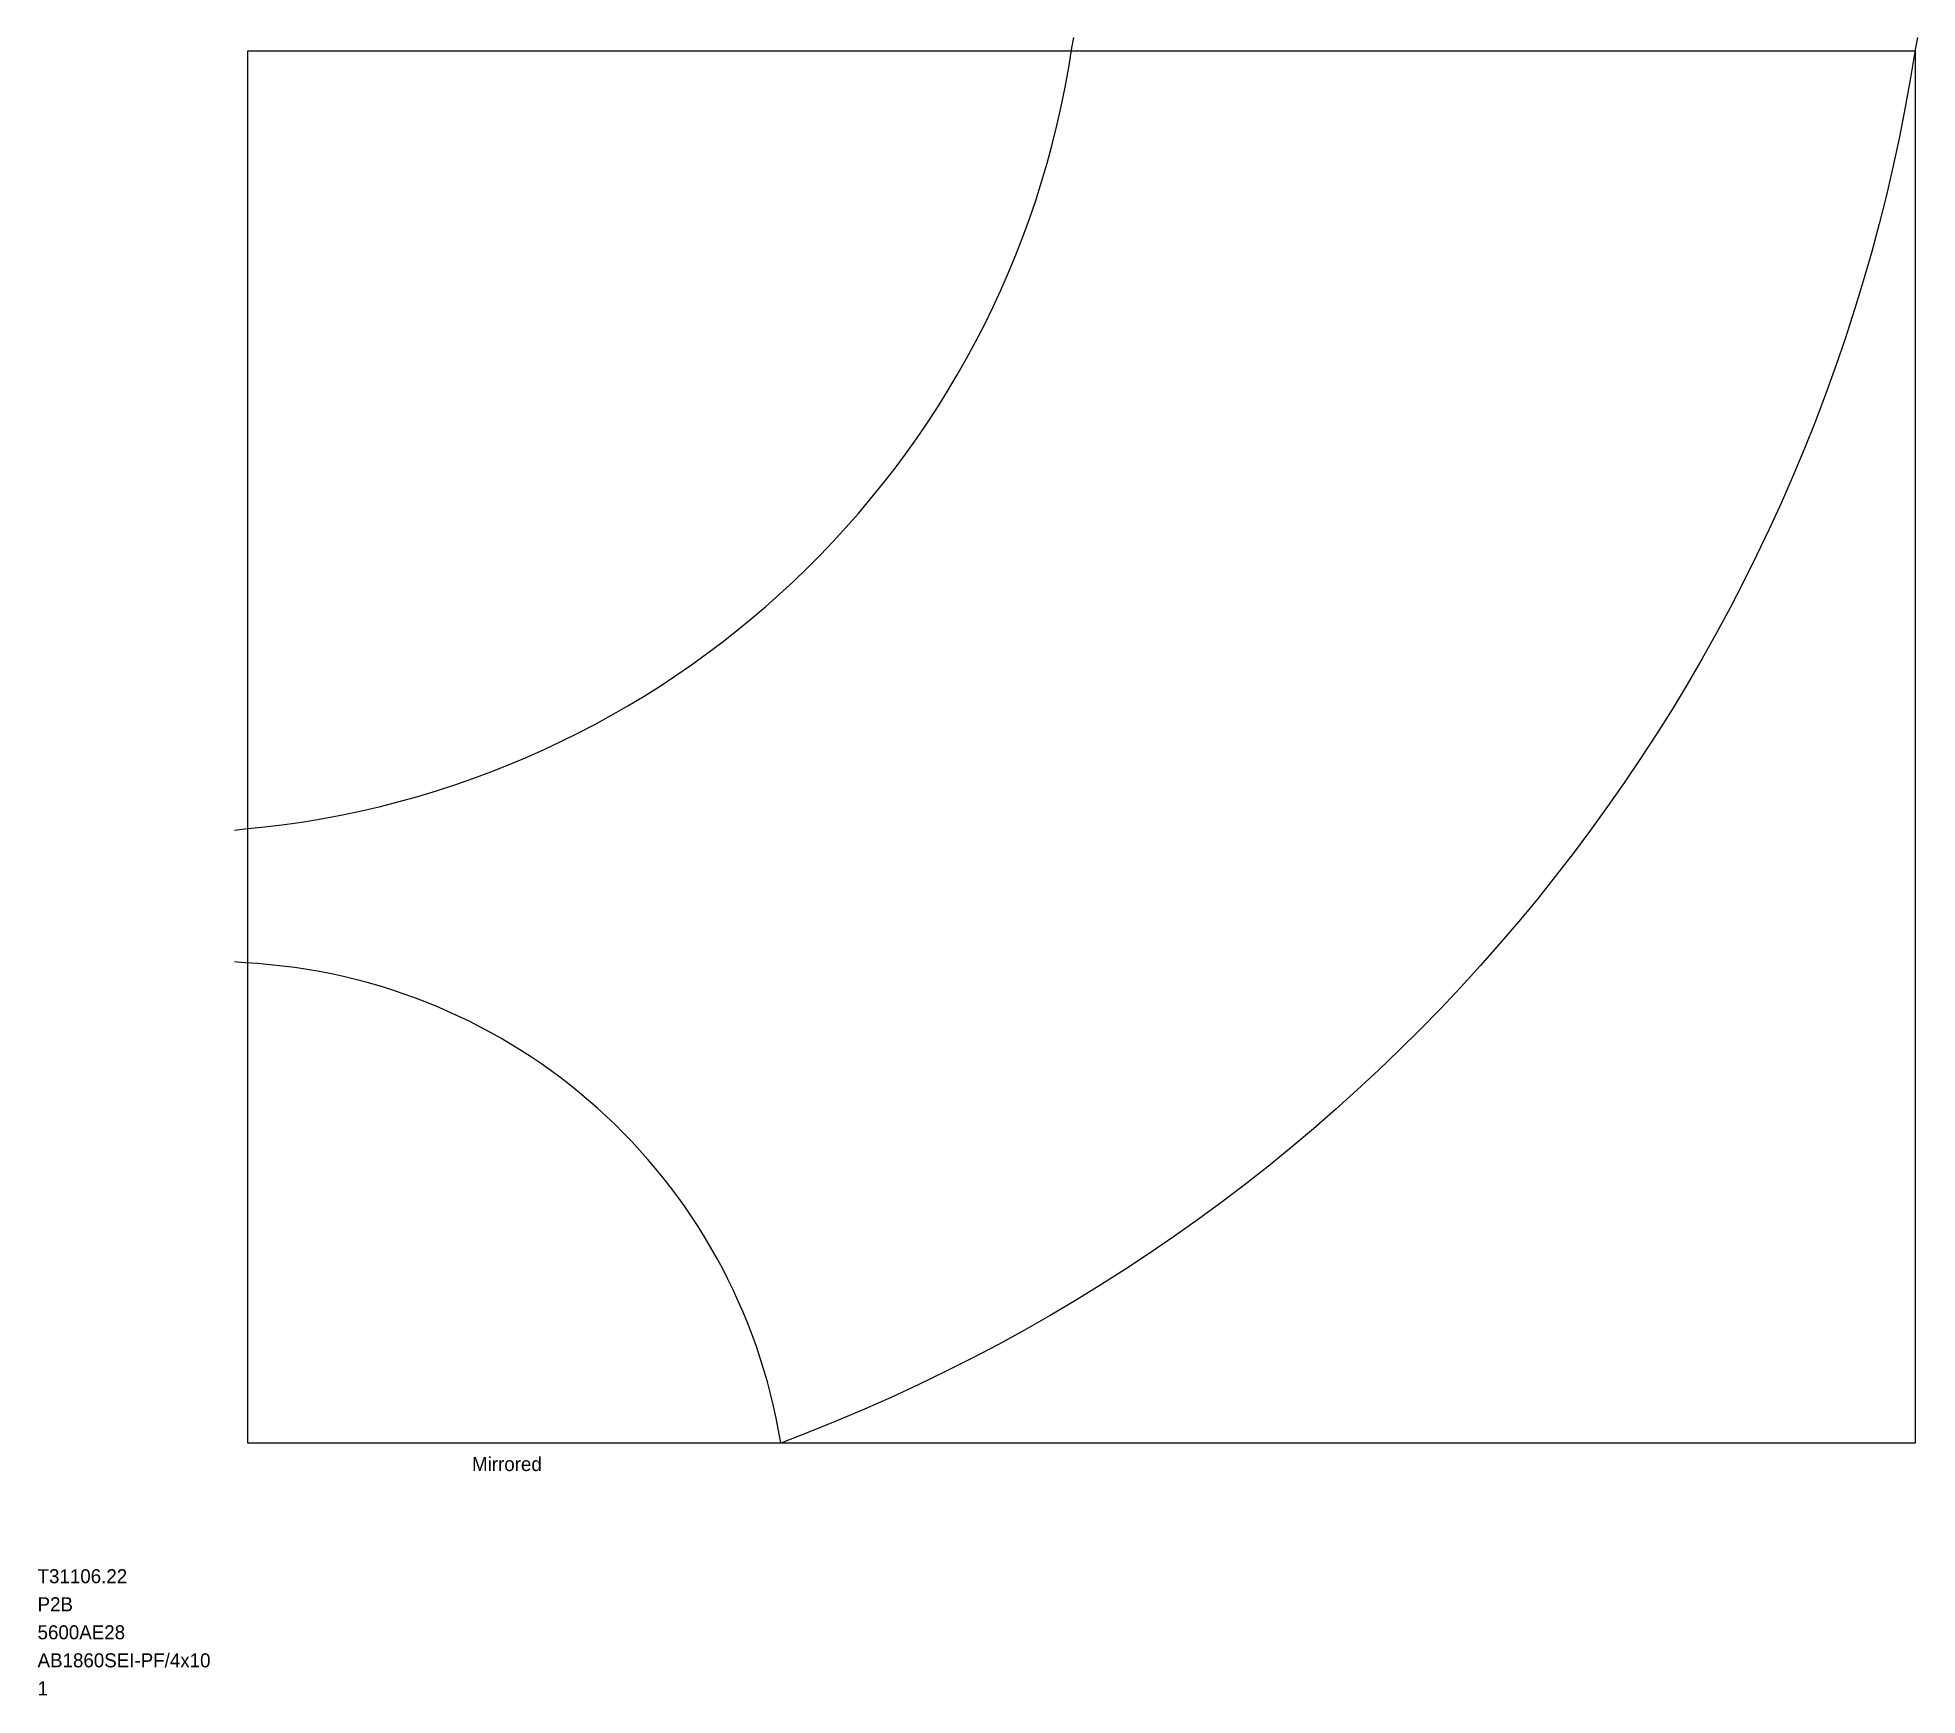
# Model space of a CAD drawing. Header units: metres. Extents: x -7.5 to 59.6, y -9 to 50.1.
import ezdxf

# ---------------------------------------------------------------- set-up
doc = ezdxf.new("R2010")
doc.units = ezdxf.units.M

msp = doc.modelspace()

# ---------------------------------------------------------------- linework, layer by layer
at = {"layer": 'BORDER_Z0P04', "color": 7}
msp.add_lwpolyline([(0, 0), (0, 49.6496), (59.4831, 49.6496), (59.4831, 0)], close=True, dxfattribs=at)
at = {"layer": 'ROUTE_Z0P25LT130RAMP', "color": 3}
for points in [[(59.566199, 50.117246), (59.498489, 49.748409, -0.271053712), (19.014878, -0.000034, 0.353048604), (-0.099853, 17.12269), (-0.472973, 17.160199)], [(-0.471507, 21.848838), (-0.099573, 21.896689, 0.345703816), (29.401177, 49.748477), (29.470319, 50.117048)]]:
    msp.add_lwpolyline(points, format="xyb", dxfattribs=at)

# ---------------------------------------------------------------- texts
at = {"layer": 'DESCRIPTION', "color": 1}
msp.add_text('P2B', height=0.5, dxfattribs=at).set_placement((-7.5, -6))
at = {"layer": 'FILENAME', "color": 1}
msp.add_text('5600AE28', height=0.5, dxfattribs=at).set_placement((-7.5, -7))
at = {"layer": 'ITEMNUMBER', "color": 1}
msp.add_text('T31106.22', height=0.5, dxfattribs=at).set_placement((-7.5, -5))
at = {"layer": 'MATERIALNAME', "color": 1}
msp.add_text('AB1860SEI-PF/4x10', height=0.5, dxfattribs=at).set_placement((-7.5, -8))
at = {"layer": 'Qty', "color": 1}
msp.add_text('1', height=0.5, dxfattribs=at).set_placement((-7.5, -9))
at = {"layer": 'RUNFIELD', "color": 1}
msp.add_text('Mirrored', height=0.5, dxfattribs=at).set_placement((8, -1))

doc.saveas('drawing.dxf')
